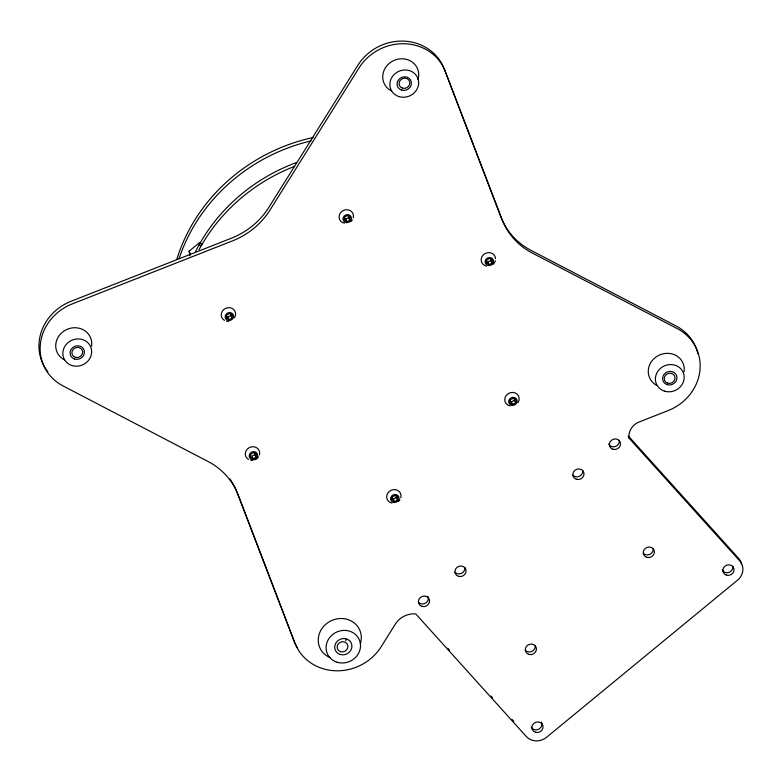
<?xml version="1.0" encoding="UTF-8"?>
<svg xmlns="http://www.w3.org/2000/svg" width="782" height="782" viewBox="0 0 782 782"><rect width="100%" height="100%" fill="white"/><g stroke="black" fill="none" stroke-linecap="round" stroke-linejoin="round"><path stroke-width="1.17" d="M231.98 318.206L232.332 315.146L229.722 313.494L226.751 314.902L226.399 317.971L229.018 319.623L231.98 318.206L230.807 315.596L231.042 313.553M250.465 457.05L250.817 453.98L253.779 452.573L256.398 454.225L256.046 457.294L253.085 458.702L250.465 457.05L249.683 455.31M256.046 457.294L254.864 454.684L255.098 452.641M349.847 220.28L350.199 217.21L347.579 215.558L344.618 216.976L344.266 220.035L346.885 221.687L349.847 220.28L348.674 217.67L348.909 215.627M397.442 500.167L397.784 497.098L395.174 495.446L392.202 496.863L391.86 499.923L394.47 501.575L397.442 500.167L396.259 497.557L396.494 495.514M491.946 263.192L492.298 260.123L489.679 258.471L486.717 259.888L486.365 262.947L488.985 264.599L491.946 263.192L490.764 260.582L490.998 258.539M515.524 403.004L515.866 399.944L513.256 398.292L510.284 399.7L509.942 402.759L512.552 404.421L515.524 403.004L514.341 400.394L514.576 398.351M189.948 255.792L189.156 251.139L198.96 243.075L202.167 244.052M343.963 217.983L345.703 219.077L348.674 217.67M226.096 315.908L227.836 317.013L230.807 315.596M486.062 260.885L487.802 261.99L490.764 260.582M254.864 454.684L251.902 456.092L253.085 458.702M509.629 400.707L511.379 401.811L514.341 400.394M391.547 497.86L393.297 498.965L396.259 497.557M628.62 436.356L738.501 558.211A14.633 13.46 -24.3 0 1 741.541 564.487M628.992 438.086L739.694 560.841A14.633 13.46 -24.3 0 1 737.543 580.156L546.579 737.289A14.633 13.46 -24.3 0 1 526.257 736.458L415.75 613.909A20.645 18.993 -24.3 0 0 395.369 624.075L381.205 646.685A48.67 44.77 -24.3 0 1 335.224 670.77A48.67 44.77 -24.3 0 1 295 643.175L238.246 495.035A73.185 67.32 -24.3 0 0 207.973 461.458L63.01 385.907A48.67 44.77 -24.3 0 1 40.4 343.826A48.67 44.77 -24.3 0 1 72.139 303.954L232.557 240.846A73.185 67.32 -24.3 0 0 270.005 210.035L359.094 67.848A48.67 44.77 -24.3 0 1 405.076 43.763A48.67 44.77 -24.3 0 1 445.3 71.358L502.054 219.498A73.185 67.32 -24.3 0 0 532.327 253.065L677.29 328.616A48.67 44.77 -24.3 0 1 699.9 370.707A48.67 44.77 -24.3 0 1 668.16 410.57L639.197 421.967A15.66 14.399 -24.3 0 0 628.943 437.461L628.992 438.086L628.2 436.327M447.871 648.219L449.503 650.028M490.94 695.98L492.562 697.779M512.063 719.411L513.696 721.209M487.802 261.99L488.985 264.599M511.379 401.811L512.552 404.421M345.703 219.077L346.885 221.687M393.297 498.965L394.47 501.575M198.96 243.075L200.378 246.203M227.836 317.013L229.018 319.623M189.156 251.139L190.573 254.267M179.068 258.656A173.819 159.88 -24.3 0 1 311.138 140.887M176.781 259.477A173.819 159.88 -24.3 0 1 313.416 137.466M195.608 251.423A173.819 159.88 -24.3 0 1 296.613 162.5M199.068 249.702A173.819 159.88 -24.3 0 1 294.433 166.41M224.483 320.376A7.302 6.715 -24.3 0 1 222.381 311.089A7.302 6.715 -24.3 0 1 232.342 308.509A7.302 6.715 -24.3 0 1 234.453 317.795M228.784 321.216A7.302 6.715 -24.3 0 1 226.545 321.128M248.549 459.464A7.302 6.715 -24.3 0 1 246.056 450.813A7.302 6.715 -24.3 0 1 255.059 447.021A7.302 6.715 -24.3 0 1 259.428 454.88M258.51 456.874A7.302 6.715 -24.3 0 1 255.049 459.728M252.85 460.295A7.302 6.715 -24.3 0 1 250.602 460.207M486.502 266.105A7.302 6.715 -24.3 0 1 481.262 258.774A7.302 6.715 -24.3 0 1 488.76 252.606A7.302 6.715 -24.3 0 1 495.573 258.647M495.329 260.777A7.302 6.715 -24.3 0 1 492.904 264.443M653.156 548.505A5.67 5.22 -24.3 0 1 643.273 553.236M47.819 371.733A48.67 44.77 -24.3 0 1 70.947 301.324L231.364 238.217A73.185 67.32 -24.3 0 0 268.812 207.406L357.912 65.209A48.67 44.77 -24.3 0 1 403.883 41.123A48.67 44.77 -24.3 0 1 444.108 68.718L500.861 216.858A73.185 67.32 -24.3 0 0 531.134 250.426L676.098 325.986A48.67 44.77 -24.3 0 1 697.867 353.62M582.766 470.451A5.67 5.22 -24.3 0 1 572.883 475.182M535.201 645.551A5.67 5.22 -24.3 0 1 525.318 650.292M229.908 478.955A73.185 67.32 -24.3 0 1 237.063 492.396L293.807 640.536A48.67 44.77 -24.3 0 0 297.59 648.024M427.901 596.246A5.67 5.22 -24.3 0 1 418.429 602.277M541.418 722.128A5.67 5.22 -24.3 0 1 538.573 729.274A5.67 5.22 -24.3 0 1 531.183 727.035M732.802 566.305A5.67 5.22 -24.3 0 1 722.157 569.902M464.821 567.507A5.67 5.22 -24.3 0 1 454.938 572.238M619.276 440.413A5.67 5.22 -24.3 0 1 608.631 444.02M64.515 359.916A18.25 16.784 -24.3 0 1 57.184 339.026A18.25 16.784 -24.3 0 1 78.62 328.108A18.25 16.784 -24.3 0 1 91.543 346.152M391.997 503.08A7.302 6.715 -24.3 0 1 386.914 495.045A7.302 6.715 -24.3 0 1 395.741 489.718A7.302 6.715 -24.3 0 1 400.824 497.753M399.905 499.757A7.302 6.715 -24.3 0 1 398.4 501.418M657.046 385.526A18.25 16.784 -24.3 0 1 649.715 364.637A18.25 16.784 -24.3 0 1 671.152 353.718A18.25 16.784 -24.3 0 1 684.074 371.763M330.248 657.691A21.818 20.068 -24.3 0 1 319.985 632.032A21.818 20.068 -24.3 0 1 347.237 619.364A21.818 20.068 -24.3 0 1 360.336 643.703M346.201 639.148A6.549 6.021 -24.3 0 1 345.8 640.722M510.079 405.917A7.302 6.715 -24.3 0 1 505.231 397.197A7.302 6.715 -24.3 0 1 515.23 392.984A7.302 6.715 -24.3 0 1 517.987 402.593M391.508 90.966A18.25 16.784 -24.3 0 1 384.509 69.383A18.25 16.784 -24.3 0 1 407.109 59.53A18.25 16.784 -24.3 0 1 418.057 79.402M344.412 223.193A7.302 6.715 -24.3 0 1 339.329 215.158A7.302 6.715 -24.3 0 1 348.146 209.83A7.302 6.715 -24.3 0 1 353.239 217.865M352.32 219.869A7.302 6.715 -24.3 0 1 350.805 221.541M228.706 320.542A4.291 3.949 -24.3 0 0 233.319 314.892A4.291 3.949 -24.3 0 0 226.076 314.227A4.291 3.949 -24.3 0 0 228.706 320.542M402.515 88.151A5.474 5.034 -24.3 0 0 409.788 82.169A5.474 5.034 -24.3 0 0 401.058 79.51A5.474 5.034 -24.3 0 0 402.515 88.151M252.762 459.62A4.291 3.949 -24.3 0 0 257.386 453.971A4.291 3.949 -24.3 0 0 250.142 453.316A4.291 3.949 -24.3 0 0 252.762 459.62M340.6 651.68A5.474 5.034 -24.3 0 0 347.882 645.688A5.474 5.034 -24.3 0 0 339.144 643.039A5.474 5.034 -24.3 0 0 340.6 651.68M488.662 265.528A4.291 3.949 -24.3 0 0 493.286 259.868A4.291 3.949 -24.3 0 0 486.042 259.213A4.291 3.949 -24.3 0 0 488.662 265.528M646.802 557.341A5.67 5.22 -24.3 0 0 654.338 551.144A5.67 5.22 -24.3 0 0 645.297 548.387A5.67 5.22 -24.3 0 0 646.802 557.341M421.957 606.382A5.67 5.22 -24.3 0 0 429.504 600.185A5.67 5.22 -24.3 0 0 420.452 597.428A5.67 5.22 -24.3 0 0 421.957 606.382M612.932 449.259A5.67 5.22 -24.3 0 0 620.468 443.052A5.67 5.22 -24.3 0 0 611.416 440.295A5.67 5.22 -24.3 0 0 612.932 449.259M726.449 575.141A5.67 5.22 -24.3 0 0 733.985 568.934A5.67 5.22 -24.3 0 0 724.943 566.188A5.67 5.22 -24.3 0 0 726.449 575.141M535.484 732.275A5.67 5.22 -24.3 0 0 543.021 726.067A5.67 5.22 -24.3 0 0 533.969 723.311A5.67 5.22 -24.3 0 0 535.484 732.275M458.467 576.344A5.67 5.22 -24.3 0 0 466.013 570.137A5.67 5.22 -24.3 0 0 456.962 567.39A5.67 5.22 -24.3 0 0 458.467 576.344M528.857 654.397A5.67 5.22 -24.3 0 0 536.393 648.19A5.67 5.22 -24.3 0 0 527.342 645.443A5.67 5.22 -24.3 0 0 528.857 654.397M576.422 479.298A5.67 5.22 -24.3 0 0 583.958 473.09A5.67 5.22 -24.3 0 0 574.907 470.334A5.67 5.22 -24.3 0 0 576.422 479.298M75.346 357.345A5.474 5.034 -24.3 0 0 82.628 351.362A5.474 5.034 -24.3 0 0 73.889 348.704A5.474 5.034 -24.3 0 0 75.346 357.345M72.081 365.565A14.594 13.431 -24.3 0 0 91.484 349.603A14.594 13.431 -24.3 0 0 68.19 342.516A14.594 13.431 -24.3 0 0 72.081 365.565M74.661 359.065A7.302 6.715 -24.3 0 0 84.368 351.079A7.302 6.715 -24.3 0 0 72.726 347.54A7.302 6.715 -24.3 0 0 74.661 359.065M394.157 502.503A4.291 3.949 -24.3 0 0 398.781 496.844A4.291 3.949 -24.3 0 0 391.538 496.189A4.291 3.949 -24.3 0 0 394.157 502.503M664.602 391.176A14.594 13.431 -24.3 0 0 684.006 375.213A14.594 13.431 -24.3 0 0 660.722 368.136A14.594 13.431 -24.3 0 0 664.602 391.176M667.193 384.676A7.302 6.715 -24.3 0 0 676.899 376.699A7.302 6.715 -24.3 0 0 665.247 373.151A7.302 6.715 -24.3 0 0 667.193 384.676M667.691 383.18A5.474 5.034 -24.3 0 0 674.964 377.188A5.474 5.034 -24.3 0 0 666.235 374.529A5.474 5.034 -24.3 0 0 667.691 383.18M337.11 662.246A17.458 16.06 -24.3 0 0 360.316 643.146A17.458 16.06 -24.3 0 0 332.467 634.681A17.458 16.06 -24.3 0 0 337.11 662.246M340.209 654.466A8.729 8.025 -24.3 0 0 351.812 644.915A8.729 8.025 -24.3 0 0 337.883 640.683A8.729 8.025 -24.3 0 0 340.209 654.466M512.239 405.34A4.291 3.949 -24.3 0 0 516.863 399.69A4.291 3.949 -24.3 0 0 509.62 399.025A4.291 3.949 -24.3 0 0 512.239 405.34M399.074 96.616A14.594 13.431 -24.3 0 0 418.478 80.654A14.594 13.431 -24.3 0 0 395.193 73.567A14.594 13.431 -24.3 0 0 399.074 96.616M401.655 90.116A7.302 6.715 -24.3 0 0 411.361 82.13A7.302 6.715 -24.3 0 0 399.719 78.591A7.302 6.715 -24.3 0 0 401.655 90.116M346.573 222.616A4.291 3.949 -24.3 0 0 351.186 216.966A4.291 3.949 -24.3 0 0 343.943 216.301A4.291 3.949 -24.3 0 0 346.573 222.616"/></g></svg>
